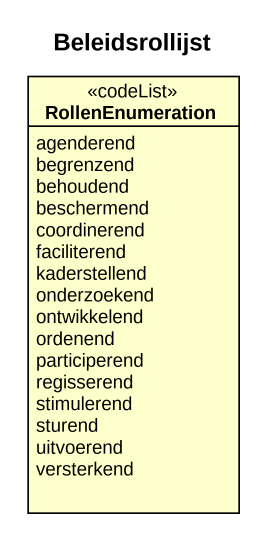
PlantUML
@startuml
title Beleidsrollijst
hide circle
hide empty members
enum RollenEnumeration <<codeList>> {
  agenderend
  begrenzend
  behoudend
  beschermend
  coordinerend
  faciliterend
  kaderstellend
  onderzoekend
  ontwikkelend
  ordenend
  participerend
  regisserend
  stimulerend
  sturend
  uitvoerend
  versterkend
}
@enduml
